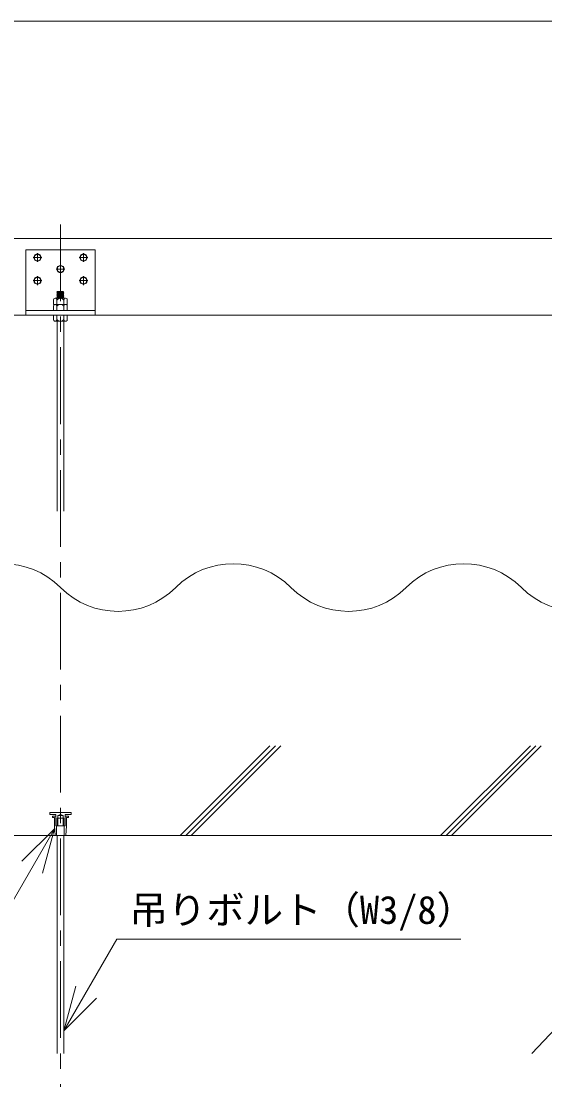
# Model space of a CAD drawing. Units: millimetres at full size, sheet at 1:20; details may follow other scales. Extents: x -4155 to 4045, y -2866 to 2834.
# Drawn here: x 1670 to 2352, y -1286 to 94 of the extents above; entities that cross this region are included whole.
import ezdxf
from ezdxf.enums import TextEntityAlignment as Align

# ---------------------------------------------------------------- set-up
doc = ezdxf.new("R2010")
doc.units = ezdxf.units.MM
doc.header["$LTSCALE"] = 20
doc.linetypes.add('CHAIN1', pattern=[8, 5, -1, 1, -1])
for name, color, linetype, lineweight in [('1-0_断面', 7, 'Continuous', 9), ('1-1_寸法', 7, 'Continuous', 9), ('1-2_文字', 7, 'Continuous', 9), ('F-1_レイアウト', 7, 'Continuous', 9)]:
    doc.layers.add(name, color=color, linetype=linetype, lineweight=lineweight)
doc.styles.add('ＭＳ ゴシック', font='')
doc.styles.get('ＭＳ ゴシック').set_extended_font_data('MS Gothic')

msp = doc.modelspace()

# ---------------------------------------------------------------- linework, layer by layer
at = {"layer": '1-0_断面', "color": 4, "linetype": 'CHAIN1'}
msp.add_line((1721.26, -171.38), (1721.26, -2065.23), dxfattribs=at)
at = {"layer": '1-0_断面'}
for p, q in [((-269.22, -189.42), (3772.19, -189.42)), ((1676.28, -204.42), (1766.28, -204.42)), ((1766.28, -204.42), (1766.28, -289.42)), ((1685.52, -214.42), (1697.04, -214.42)), ((1691.28, -208.66), (1691.28, -220.18)), ((1745.52, -214.42), (1757.04, -214.42)), ((1751.28, -208.66), (1751.28, -220.18)), ((1715.52, -229.42), (1727.04, -229.42)), ((1721.28, -223.66), (1721.28, -235.18)), ((1685.52, -244.42), (1697.04, -244.42)), ((1691.28, -238.66), (1691.28, -250.18)), ((1745.52, -244.42), (1757.04, -244.42)), ((1751.28, -238.66), (1751.28, -250.18)), ((1716.67, -259.45), (1717.47, -259.97)), ((1716.67, -260.6), (1717.47, -261.12)), ((1716.67, -261.75), (1717.47, -262.27)), ((1724.87, -258.52), (1717.47, -258.82)), ((1724.87, -259.67), (1717.47, -259.97)), ((1724.87, -260.82), (1717.47, -261.12)), ((1724.87, -261.97), (1717.47, -262.27)), ((1725.67, -259.09), (1724.87, -258.52)), ((1725.67, -259.09), (1724.87, -259.67)), ((1725.67, -260.24), (1724.87, -259.67)), ((1725.67, -260.24), (1724.87, -260.82)), ((1725.67, -261.39), (1724.87, -260.82)), ((1725.67, -261.39), (1724.87, -261.97)), ((1725.67, -262.54), (1724.87, -261.97)), ((1712.17, -269.45), (1712.17, -275.42)), ((1712.17, -275.42), (1714.42, -275.42)), ((1714.42, -267.42), (1727.92, -267.42)), ((1714.42, -275.42), (1727.92, -275.42)), ((1716.67, -262.9), (1717.47, -263.42)), ((1716.67, -264.05), (1717.47, -264.57)), ((1716.67, -265.2), (1717.47, -265.72)), ((1716.67, -266.35), (1717.47, -266.87)), ((1716.67, -269.92), (1716.67, -275.42)), ((1716.77, -267.42), (1717.47, -266.87)), ((1724.87, -263.12), (1717.47, -263.42)), ((1724.87, -264.27), (1717.47, -264.57)), ((1724.87, -265.42), (1717.47, -265.72)), ((1724.87, -266.57), (1717.47, -266.87)), ((1725.67, -267.14), (1718.7, -267.42)), ((1725.67, -262.54), (1724.87, -263.12)), ((1725.67, -263.69), (1724.87, -263.12)), ((1725.67, -263.69), (1724.87, -264.27)), ((1725.67, -264.84), (1724.87, -264.27)), ((1725.67, -264.84), (1724.87, -265.42)), ((1725.67, -265.99), (1724.87, -265.42)), ((1725.67, -265.99), (1724.87, -266.57)), ((1725.67, -267.14), (1724.87, -266.57)), ((1725.67, -267.14), (1725.28, -267.42)), ((1725.67, -269.92), (1725.67, -275.42)), ((1727.92, -275.42), (1730.17, -275.42)), ((1730.17, -269.45), (1730.17, -275.42)), ((-269.22, -289.42), (3772.19, -289.42)), ((1676.28, -283.42), (1766.28, -283.42)), ((1712.17, -277.45), (1712.17, -283.42)), ((1712.17, -283.42), (1730.17, -283.42)), ((1712.17, -295.4), (1712.17, -289.42)), ((1716.67, -277.92), (1716.67, -283.42)), ((1716.67, -294.92), (1716.67, -289.42)), ((1725.67, -277.92), (1725.67, -283.42)), ((1725.67, -294.92), (1725.67, -289.42)), ((1730.17, -277.45), (1730.17, -283.42)), ((1730.17, -295.4), (1730.17, -289.42)), ((1714.42, -297.42), (1727.92, -297.42)), ((1716.79, -544.82), (1716.79, -297.42)), ((1725.79, -544.82), (1725.79, -297.42)), ((1707.26, -937.49), (1707.26, -939.99)), ((1735.26, -937.49), (1707.26, -937.49)), ((1735.26, -939.99), (1735.26, -937.49)), ((1707.26, -939.99), (1715.26, -939.99)), ((1710.76, -942.49), (1710.76, -943.99)), ((1710.76, -942.49), (1715.26, -942.49)), ((1710.76, -943.99), (1713.26, -943.99)), ((1713.26, -943.99), (1713.26, -954.99)), ((1715.26, -939.99), (1715.26, -954.99)), ((1716.76, -944.99), (1716.76, -954.99)), ((1716.76, -944.99), (1725.76, -944.99)), ((1717.76, -941.49), (1721.26, -939.99)), ((1717.76, -954.99), (1717.76, -941.49)), ((1717.76, -941.49), (1724.76, -941.49)), ((1721.26, -939.99), (1724.76, -941.49)), ((1724.76, -941.49), (1724.76, -954.99)), ((1725.76, -944.99), (1725.76, -954.99)), ((1727.26, -939.99), (1735.26, -939.99)), ((1727.26, -954.99), (1727.26, -939.99)), ((1727.26, -942.49), (1731.76, -942.49)), ((1729.26, -943.99), (1729.26, -954.99)), ((1729.26, -943.99), (1731.76, -943.99)), ((1731.76, -942.49), (1731.76, -943.99)), ((1713.26, -954.99), (1714.26, -967.49)), ((1715.26, -954.99), (1717.76, -954.99)), ((1716.26, -954.99), (1716.26, -967.49)), ((1717.76, -954.99), (1724.76, -954.99)), ((1724.76, -954.99), (1727.26, -954.99)), ((1726.26, -954.99), (1726.26, -967.49)), ((1729.26, -954.99), (1728.26, -967.49)), ((-269.22, -967.49), (3772.19, -967.49)), ((1714.26, -967.49), (1728.26, -967.49)), ((1716.76, -1251.49), (1716.76, -967.49)), ((1725.76, -1251.49), (1725.76, -967.49)), ((2564.65, -1008.25), (2334.91, -1251.49))]:
    msp.add_line(p, q, dxfattribs=at)
for points in [[(1766.28, -289.42), (1676.28, -289.42), (1676.28, -204.42)], [(1725.67, -259.09), (1716.67, -259.45), (1717.47, -258.82)], [(1725.67, -260.24), (1716.67, -260.6), (1717.47, -259.97)], [(1725.67, -261.39), (1716.67, -261.75), (1717.47, -261.12)], [(1725.67, -262.54), (1716.67, -262.9), (1717.47, -262.27)], [(1725.67, -263.69), (1716.67, -264.05), (1717.47, -263.42)], [(1725.67, -264.84), (1716.67, -265.2), (1717.47, -264.57)], [(1725.67, -265.99), (1716.67, -266.35), (1717.47, -265.72)]]:
    msp.add_lwpolyline(points, dxfattribs=at)
for points in [[(1687.28, -212.11), (1687.28, -216.73), (1691.28, -219.04), (1695.28, -216.73), (1695.28, -212.11), (1691.28, -209.8)], [(1747.28, -212.11), (1747.28, -216.73), (1751.28, -219.04), (1755.28, -216.73), (1755.28, -212.11), (1751.28, -209.8)], [(1717.28, -227.11), (1717.28, -231.73), (1721.28, -234.04), (1725.28, -231.73), (1725.28, -227.11), (1721.28, -224.8)], [(1687.28, -242.11), (1687.28, -246.73), (1691.28, -249.04), (1695.28, -246.73), (1695.28, -242.11), (1691.28, -239.8)], [(1747.28, -242.11), (1747.28, -246.73), (1751.28, -249.04), (1755.28, -246.73), (1755.28, -242.11), (1751.28, -239.8)]]:
    msp.add_lwpolyline(points, close=True, dxfattribs=at)
for centre in [(1691.28, -214.42), (1751.28, -214.42), (1721.28, -229.42), (1691.28, -244.42), (1751.28, -244.42)]:
    msp.add_circle(centre, 4.8, dxfattribs=at)
for centre, radius, start, end in [((1714.42, -269.68), 2.26, 353.97439, 173.97475), ((1714.42, -277.68), 2.26, 353.97439, 173.97475), ((1721.17, -272.72), 5.3, 31.89078, 148.10921), ((1721.17, -280.72), 5.3, 31.89078, 148.10921), ((1727.92, -269.68), 2.26, 6.02525, 186.02559), ((1727.92, -277.68), 2.26, 6.02525, 186.02559), ((1714.42, -295.16), 2.26, 186.02525, 6.02561), ((1721.17, -292.12), 5.3, 211.89079, 328.10922), ((1727.92, -295.16), 2.26, 173.97441, 353.97475)]:
    msp.add_arc(centre, radius, start, end, dxfattribs=at)
at = {"layer": '1-1_寸法'}
for p, q in [((1877.24, -967.49), (1993.98, -850.75)), ((1884.31, -967.49), (2001.05, -850.75)), ((1891.38, -967.49), (2008.12, -850.75)), ((2216.17, -967.49), (2332.91, -850.75)), ((2223.24, -967.49), (2339.98, -850.75)), ((2230.31, -967.49), (2347.05, -850.75))]:
    msp.add_line(p, q, dxfattribs=at)
for centre, start, end in [((1646.26, -719.38), 45, 135), ((1946.26, -719.38), 45, 135), ((2246.26, -719.38), 45, 135), ((1796.26, -569.38), 225, 315), ((2096.26, -569.38), 225, 315), ((2396.26, -569.38), 225, 315)]:
    msp.add_arc(centre, 106.07, start, end, dxfattribs=at)
at = {"layer": '1-2_文字'}
for p, q in [((1630.34, -1102.62), (1713.46, -958.65)), ((1713.46, -958.65), (1671.03, -1001.08)), ((1713.46, -958.65), (1697.93, -1016.61)), ((1794.59, -1102.62), (1725.76, -1221.85)), ((1794.59, -1102.62), (2242.58, -1102.62)), ((1725.76, -1221.85), (1741.28, -1163.89)), ((1725.76, -1221.85), (1768.18, -1179.42))]:
    msp.add_line(p, q, dxfattribs=at)
at = {"layer": 'F-1_レイアウト'}
msp.add_line((4045.15, 93.62), (-877.93, 93.62), dxfattribs=at)

# ---------------------------------------------------------------- texts
at = {"layer": '1-2_文字', "style": 'ＭＳ ゴシック'}
msp.add_text('吊りボルト（W3/8）', height=36.66, dxfattribs=at).set_placement((1811.07, -1093.71), align=Align.BOTTOM_LEFT)

doc.saveas('drawing.dxf')
